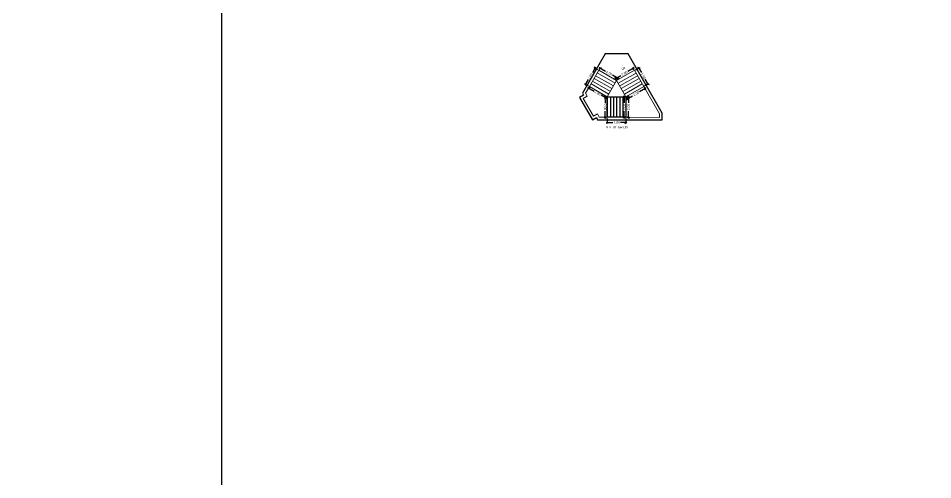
# Model space of a CAD drawing. Header units: metres. Extents: x 256329 to 886268, y -249371 to 355.
# Drawn here: x 287369.8 to 287458.5, y -670.8 to -626.1 of the extents above; entities that cross this region are included whole.
import ezdxf

# ---------------------------------------------------------------- set-up
doc = ezdxf.new("R2010")
doc.units = ezdxf.units.M
doc.header["$MEASUREMENT"] = 0
doc.header["$PDMODE"] = 35
doc.linetypes.add('CONTINOUS', pattern=[0])
doc.layers.get('0').update_dxf_attribs({"lineweight": 18})
doc.layers.get('Defpoints').update_dxf_attribs({"lineweight": 20})
doc.layers.add('A_TEXT', color=4, linetype='Continuous', lineweight=0, transparency=0.3)
doc.layers.add('BLK_2_FLR_6_STAIR_3', color=7, linetype='Continuous', plot=False)
doc.layers.add('BLK_2_FLR_6_STAIR_3_FLIGHT_2', color=7, linetype='Continuous', plot=False)
for name, color, linetype, lineweight in [('BLK_2_FLR_6_STAIR_3_FLIGHT_1', 7, 'Continuous', 0), ('BLK_2_FLR_6_STAIR_3_FLIGHT_3', 7, 'Continuous', 0), ('BLK_2_FLR_6_STAIR_3_LANDING_1', 7, 'Continuous', 0), ('BLK_2_FLR_6_STAIR_3_LANDING_2', 7, 'Continuous', 0)]:
    doc.layers.add(name, color=color, linetype=linetype, lineweight=lineweight)
doc.layers.add('SPA COMMENT', color=7, linetype='Continuous', true_color=0xeb0505)
doc.styles.add('Arial', font='arial.ttf')
doc.styles.get("Standard").update_dxf_attribs({"font": 'arial.ttf'})
doc.dimstyles.new('METRIC DIM', dxfattribs={"dimtxt": 0.23, "dimasz": 0.18, "dimexe": 0.1, "dimexo": 0.1, "dimgap": 0.09, "dimtad": 0, "dimzin": 0, "dimdsep": 46, "dimtxsty": 'Standard', "dimblk": 'OBLIQUE', "dimcen": 0, "dimdle": 0.1, "dimclrd": 147, "dimclre": 147, "dimclrt": 7, "dimadec": 0, "dimazin": 0, "dimtfac": 1, "dimtofl": 0, "dimtmove": 0, "dimatfit": 2, "dimfxl": 0.125, "dimtolj": 1, "dimtzin": 0, "dimarcsym": 0})

# ---------------------------------------------------------------- blocks, each defined once
blk = doc.blocks.new('_Oblique')
at = {"color": 0, "linetype": 'ByBlock', "lineweight": -2}
blk.add_line((-0.5, -0.5), (0.5, 0.5), dxfattribs=at)
blk = doc.blocks.new('*D1967')
at = {"layer": 'BLK_2_FLR_6_STAIR_3_FLIGHT_1', "color": 147, "lineweight": -2, "transparency": 16777216}
for p, q in [((287429.650543, -631.072024), (287430.059666, -630.836931)), ((287429.923139, -630.800049), (287430.233285, -631.339785)), ((287430.919594, -632.534141), (287430.609447, -631.994405)), ((287430.547353, -632.632707), (287430.956476, -632.397614))]:
    blk.add_line(p, q, dxfattribs=at)
at = {"layer": 'Defpoints', "color": 0, "linetype": 'CONTINOUS', "transparency": 16777216}
for p in [(287429.563838, -631.121846, 0.042641), (287430.460648, -632.68253, 0.042641), (287430.869771, -632.447437)]:
    blk.add_point(p, dxfattribs=at)
at = {"layer": 'BLK_2_FLR_6_STAIR_3_FLIGHT_1', "color": 147, "linetype": 'CONTINOUS', "lineweight": -2, "transparency": 16777216, "xscale": 0.18, "yscale": 0.18, "zscale": 0.18}
for p, rotation in [((287429.972961, -630.886753), 119.882813), ((287430.869771, -632.447437), 299.882813)]:
    blk.add_blockref('_Oblique', p, dxfattribs=dict(at, rotation=rotation))
at = {"layer": 'BLK_2_FLR_6_STAIR_3_FLIGHT_1', "color": 7, "linetype": 'CONTINOUS', "transparency": 16777216, "insert": (287430.421366, -631.667095), "char_height": 0.23, "attachment_point": 5, "rotation": 299.88281257}
blk.add_mtext('\\A1;1.80', dxfattribs=at)
blk = doc.blocks.new('*D1968')
at = {"layer": 'BLK_2_FLR_6_STAIR_3_FLIGHT_2', "color": 147, "lineweight": -2, "transparency": 16777216}
for p, q in [((287426.926519, -635.778985), (287426.926335, -636.290956)), ((287428.726519, -635.779632), (287428.726335, -636.291603)), ((287426.826371, -636.19092), (287427.448871, -636.191144)), ((287428.826371, -636.191639), (287428.203871, -636.191416))]:
    blk.add_line(p, q, dxfattribs=at)
at = {"layer": 'Defpoints', "color": 0, "linetype": 'CONTINOUS', "transparency": 16777216}
for p in [(287426.926555, -635.678985, 0.042641), (287428.726555, -635.679632, 0.042641), (287428.726371, -636.191603)]:
    blk.add_point(p, dxfattribs=at)
at = {"layer": 'BLK_2_FLR_6_STAIR_3_FLIGHT_2', "color": 147, "linetype": 'CONTINOUS', "lineweight": -2, "transparency": 16777216, "xscale": 0.18, "yscale": 0.18, "zscale": 0.18}
for p, rotation in [((287426.926371, -636.190956), 179.979403), ((287428.726371, -636.191603), 359.979403)]:
    blk.add_blockref('_Oblique', p, dxfattribs=dict(at, rotation=rotation))
at = {"layer": 'BLK_2_FLR_6_STAIR_3_FLIGHT_2', "color": 7, "linetype": 'CONTINOUS', "transparency": 16777216, "insert": (287427.826371, -636.19128), "char_height": 0.23, "attachment_point": 5, "rotation": 359.97940333}
blk.add_mtext('\\A1;1.80', dxfattribs=at)
blk = doc.blocks.new('*D1969')
at = {"layer": 'BLK_2_FLR_6_STAIR_3_FLIGHT_3', "color": 147, "lineweight": -2, "transparency": 16777216}
for p, q in [((287426.135033, -630.84966), (287426.750959, -631.203804)), ((287426.144432, -631.033932), (287426.27157, -630.812814)), ((287428.043575, -631.94703), (287427.427649, -631.592886)), ((287427.879591, -632.03161), (287428.006729, -631.810493))]:
    blk.add_line(p, q, dxfattribs=at)
at = {"layer": 'Defpoints', "color": 0, "linetype": 'CONTINOUS', "transparency": 16777216}
for p in [(287426.094587, -631.120624, 0.042641), (287427.829746, -632.118302, 0.042641), (287427.956883, -631.897184)]:
    blk.add_point(p, dxfattribs=at)
at = {"layer": 'BLK_2_FLR_6_STAIR_3_FLIGHT_3', "color": 147, "linetype": 'CONTINOUS', "lineweight": -2, "transparency": 16777216, "xscale": 0.18, "yscale": 0.18, "zscale": 0.18}
for p, rotation in [((287426.221725, -630.899506), 150.102044), ((287427.956883, -631.897184), 330.102044)]:
    blk.add_blockref('_Oblique', p, dxfattribs=dict(at, rotation=rotation))
at = {"layer": 'BLK_2_FLR_6_STAIR_3_FLIGHT_3', "color": 7, "linetype": 'CONTINOUS', "transparency": 16777216, "insert": (287427.089304, -631.398345), "char_height": 0.23, "attachment_point": 5, "rotation": 330.10204415}
blk.add_mtext('\\A1;2.00', dxfattribs=at)
blk = doc.blocks.new('*D1970')
at = {"layer": 'BLK_2_FLR_6_STAIR_3_FLIGHT_1', "color": 147, "lineweight": -2, "transparency": 16777216}
for p, q in [((287429.535204, -630.871305), (287428.91985, -631.224904)), ((287429.514015, -631.035142), (287429.398677, -630.834423)), ((287427.627703, -631.967406), (287428.243057, -631.613807)), ((287427.779923, -632.031597), (287427.664584, -631.830878))]:
    blk.add_line(p, q, dxfattribs=at)
at = {"layer": 'Defpoints', "color": 0, "linetype": 'CONTINOUS', "transparency": 16777216}
for p in [(287429.4485, -630.921128), (287429.563838, -631.121846, 0.042641), (287427.829746, -632.118302, 0.042641)]:
    blk.add_point(p, dxfattribs=at)
at = {"layer": 'BLK_2_FLR_6_STAIR_3_FLIGHT_1', "color": 147, "linetype": 'CONTINOUS', "lineweight": -2, "transparency": 16777216, "xscale": 0.18, "yscale": 0.18, "zscale": 0.18}
for p, rotation in [((287429.4485, -630.921128), 29.88281300000001), ((287427.714407, -631.917583), 209.882813)]:
    blk.add_blockref('_Oblique', p, dxfattribs=dict(at, rotation=rotation))
at = {"layer": 'BLK_2_FLR_6_STAIR_3_FLIGHT_1', "color": 7, "linetype": 'CONTINOUS', "transparency": 16777216, "insert": (287428.581453, -631.419355), "char_height": 0.23, "attachment_point": 5, "rotation": 29.88281256}
blk.add_mtext('\\A1;2.00', dxfattribs=at)
blk = doc.blocks.new('*D1971')
at = {"layer": 'BLK_2_FLR_6_STAIR_3_LANDING_2', "color": 147, "lineweight": -2, "transparency": 16777216}
for p, q in [((287426.826556, -633.679433), (287426.599277, -633.68045)), ((287426.698828, -633.580003), (287426.702006, -634.289819)), ((287426.83551, -635.679632), (287426.608231, -635.680649)), ((287426.708677, -635.7802), (287426.7055, -635.070384))]:
    blk.add_line(p, q, dxfattribs=at)
at = {"layer": 'Defpoints', "color": 0, "linetype": 'CONTINOUS', "transparency": 16777216}
for p in [(287426.926555, -633.678985, 0.042641), (287426.70823, -635.680201), (287426.935509, -635.679184, 0.042641)]:
    blk.add_point(p, dxfattribs=at)
at = {"layer": 'BLK_2_FLR_6_STAIR_3_LANDING_2', "color": 147, "linetype": 'CONTINOUS', "lineweight": -2, "transparency": 16777216, "xscale": 0.18, "yscale": 0.18, "zscale": 0.18}
for p, rotation in [((287426.699276, -633.680002), 90.256477), ((287426.70823, -635.680201), 270.256477)]:
    blk.add_blockref('_Oblique', p, dxfattribs=dict(at, rotation=rotation))
at = {"layer": 'BLK_2_FLR_6_STAIR_3_LANDING_2', "color": 7, "linetype": 'CONTINOUS', "transparency": 16777216, "insert": (287426.703753, -634.680102), "char_height": 0.23, "attachment_point": 5, "rotation": 270.25647707}
blk.add_mtext('\\A1;2.00', dxfattribs=at)
blk = doc.blocks.new('*D1972')
at = {"layer": 'BLK_2_FLR_6_STAIR_3_LANDING_2', "color": 147, "lineweight": -2, "transparency": 16777216}
for p, q in [((287425.024624, -632.774598), (287425.639038, -633.129175)), ((287425.144898, -632.766252), (287425.061253, -632.911193)), ((287426.929522, -633.87391), (287426.315108, -633.519333)), ((287426.876572, -633.765597), (287426.792926, -633.910539))]:
    blk.add_line(p, q, dxfattribs=at)
at = {"layer": 'Defpoints', "color": 0, "linetype": 'CONTINOUS', "transparency": 16777216}
for p in [(287425.111236, -632.824581), (287425.194882, -632.67964, 0.042641), (287426.926555, -633.678985, 0.042641)]:
    blk.add_point(p, dxfattribs=at)
at = {"layer": 'BLK_2_FLR_6_STAIR_3_LANDING_2', "color": 147, "linetype": 'CONTINOUS', "lineweight": -2, "transparency": 16777216, "xscale": 0.18, "yscale": 0.18, "zscale": 0.18}
for p, rotation in [((287425.111236, -632.824581), 150.01084), ((287426.84291, -633.823927), 330.01084)]:
    blk.add_blockref('_Oblique', p, dxfattribs=dict(at, rotation=rotation))
at = {"layer": 'BLK_2_FLR_6_STAIR_3_LANDING_2', "color": 7, "linetype": 'CONTINOUS', "transparency": 16777216, "insert": (287425.977073, -633.324254), "char_height": 0.23, "attachment_point": 5, "rotation": 330.01084041}
blk.add_mtext('\\A1;2.00', dxfattribs=at)
blk = doc.blocks.new('*D1973')
at = {"layer": 'BLK_2_FLR_6_STAIR_3_LANDING_1', "color": 147, "lineweight": -2, "transparency": 16777216}
for p, q in [((287430.666947, -632.840833), (287430.051593, -633.194432)), ((287430.510471, -632.769234), (287430.630065, -632.97736)), ((287428.759445, -633.936934), (287429.3748, -633.583335)), ((287428.776378, -633.76569), (287428.895973, -633.973815))]:
    blk.add_line(p, q, dxfattribs=at)
at = {"layer": 'Defpoints', "color": 0, "linetype": 'CONTINOUS', "transparency": 16777216}
for p in [(287430.460648, -632.68253, 0.042641), (287430.580242, -632.890655), (287428.726555, -633.678985, 0.042641)]:
    blk.add_point(p, dxfattribs=at)
at = {"layer": 'BLK_2_FLR_6_STAIR_3_LANDING_1', "color": 147, "linetype": 'CONTINOUS', "lineweight": -2, "transparency": 16777216, "xscale": 0.18, "yscale": 0.18, "zscale": 0.18}
for p, rotation in [((287430.580242, -632.890655), 29.88281300000001), ((287428.84615, -633.887111), 209.882813)]:
    blk.add_blockref('_Oblique', p, dxfattribs=dict(at, rotation=rotation))
at = {"layer": 'BLK_2_FLR_6_STAIR_3_LANDING_1', "color": 7, "linetype": 'CONTINOUS', "transparency": 16777216, "insert": (287429.713196, -633.388883), "char_height": 0.23, "attachment_point": 5, "rotation": 29.88281256}
blk.add_mtext('\\A1;2.00', dxfattribs=at)
blk = doc.blocks.new('*D1974')
at = {"layer": 'BLK_2_FLR_6_STAIR_3_LANDING_1', "color": 147, "lineweight": -2, "transparency": 16777216}
for p, q in [((287428.826555, -633.678985), (287429.082206, -633.678985)), ((287428.982206, -633.578985), (287428.982206, -634.288699)), ((287428.826555, -635.678985), (287429.082206, -635.678985)), ((287428.982206, -635.778985), (287428.982206, -635.069272))]:
    blk.add_line(p, q, dxfattribs=at)
at = {"layer": 'Defpoints', "color": 0, "linetype": 'CONTINOUS', "transparency": 16777216}
for p in [(287428.726555, -633.678985, 0.042641), (287428.726555, -635.678985, 0.042641), (287428.982206, -635.678985)]:
    blk.add_point(p, dxfattribs=at)
at = {"layer": 'BLK_2_FLR_6_STAIR_3_LANDING_1', "color": 147, "linetype": 'CONTINOUS', "lineweight": -2, "transparency": 16777216, "xscale": 0.18, "yscale": 0.18, "zscale": 0.18}
for p, rotation in [((287428.982206, -633.678985), 90), ((287428.982206, -635.678985), 270)]:
    blk.add_blockref('_Oblique', p, dxfattribs=dict(at, rotation=rotation))
at = {"layer": 'BLK_2_FLR_6_STAIR_3_LANDING_1', "color": 7, "linetype": 'CONTINOUS', "transparency": 16777216, "insert": (287428.982206, -634.678985), "char_height": 0.23, "attachment_point": 5, "rotation": 90}
blk.add_mtext('\\A1;2.00', dxfattribs=at)
blk = doc.blocks.new('*D1975')
at = {"layer": 'BLK_2_FLR_6_STAIR_3_FLIGHT_3', "color": 147, "lineweight": -2, "transparency": 16777216}
for p, q in [((287425.788641, -630.828605), (287425.477493, -631.367765)), ((287426.007975, -631.07064), (287425.652045, -630.865234)), ((287424.788969, -632.560845), (287425.100117, -632.021686)), ((287425.10827, -632.629656), (287424.75234, -632.42425))]:
    blk.add_line(p, q, dxfattribs=at)
at = {"layer": 'Defpoints', "color": 0, "linetype": 'CONTINOUS', "transparency": 16777216}
for p in [(287426.094587, -631.120624, 0.042641), (287424.838952, -632.474233), (287425.194882, -632.67964, 0.042641)]:
    blk.add_point(p, dxfattribs=at)
at = {"layer": 'BLK_2_FLR_6_STAIR_3_FLIGHT_3', "color": 147, "linetype": 'CONTINOUS', "lineweight": -2, "transparency": 16777216, "xscale": 0.18, "yscale": 0.18, "zscale": 0.18}
for p, rotation in [((287425.738657, -630.915217), 60.01084000000001), ((287424.838952, -632.474233), 240.01084)]:
    blk.add_blockref('_Oblique', p, dxfattribs=dict(at, rotation=rotation))
at = {"layer": 'BLK_2_FLR_6_STAIR_3_FLIGHT_3', "color": 7, "linetype": 'CONTINOUS', "transparency": 16777216, "insert": (287425.288805, -631.694725), "char_height": 0.23, "attachment_point": 5, "rotation": 60.01084041}
blk.add_mtext('\\A1;1.80', dxfattribs=at)
blk = doc.blocks.new('*D1845')
at = {"layer": 'BLK_2_FLR_6_STAIR_3_FLIGHT_2', "color": 147, "lineweight": -2, "transparency": 16777216}
for p, q in [((287428.414952, -633.678985), (287428.670603, -633.678985)), ((287428.570603, -633.578985), (287428.570603, -634.288699)), ((287428.414952, -635.678985), (287428.670603, -635.678985)), ((287428.570603, -635.778985), (287428.570603, -635.069272))]:
    blk.add_line(p, q, dxfattribs=at)
at = {"layer": 'Defpoints', "color": 0, "linetype": 'CONTINOUS', "transparency": 16777216}
for p in [(287428.314952, -633.678985, 0.042641), (287428.314952, -635.678985, 0.042641), (287428.570603, -635.678985)]:
    blk.add_point(p, dxfattribs=at)
at = {"layer": 'BLK_2_FLR_6_STAIR_3_FLIGHT_2', "color": 147, "linetype": 'CONTINOUS', "lineweight": -2, "transparency": 16777216, "xscale": 0.18, "yscale": 0.18, "zscale": 0.18}
for p, rotation in [((287428.570603, -633.678985), 90), ((287428.570603, -635.678985), 270)]:
    blk.add_blockref('_Oblique', p, dxfattribs=dict(at, rotation=rotation))
at = {"layer": 'BLK_2_FLR_6_STAIR_3_FLIGHT_2', "color": 7, "linetype": 'CONTINOUS', "transparency": 16777216, "insert": (287428.570603, -634.678985), "char_height": 0.23, "attachment_point": 5, "rotation": 90}
blk.add_mtext('\\A1;2.00', dxfattribs=at)

msp = doc.modelspace()

# ---------------------------------------------------------------- linework, layer by layer
at = {"color": 5, "linetype": 'CONTINOUS'}
for p, q in [((287428.726555, -633.678985, 0.042641), (287427.829746, -632.118302, 0.042641)), ((287426.926555, -633.678985, 0.042641), (287428.726555, -633.678985, 0.042641))]:
    msp.add_line(p, q, dxfattribs=at)
at = {"color": 5, "linetype": 'CONTINOUS', "elevation": 0.042641}
msp.add_lwpolyline([(287426.926555, -633.678985), (287427.829746, -632.118302)], dxfattribs=at)
at = {"layer": 'BLK_2_FLR_6_STAIR_3', "color": 7, "linetype": 'CONTINOUS', "elevation": 0.042641}
msp.add_lwpolyline([(287428.932086, -629.513994), (287426.729294, -629.513994), (287424.517731, -633.346207), (287424.630863, -633.542007), (287424.242338, -633.771768), (287425.488029, -635.909949), (287425.863903, -635.693558), (287425.983636, -635.932265), (287432.235379, -635.933829), (287432.235547, -635.262877)], close=True, dxfattribs=at)
at = {"layer": 'BLK_2_FLR_6_STAIR_3_FLIGHT_1', "color": 3, "linetype": 'CONTINOUS'}
for p, q in [((287427.829746, -632.118302, 0.042641), (287429.563838, -631.121846, 0.042641)), ((287427.979214, -632.378416, 0.042641), (287429.713306, -631.38196, 0.042641)), ((287428.128682, -632.63853, 0.042641), (287429.862775, -631.642074, 0.042641)), ((287428.278151, -632.898643, 0.042641), (287430.012243, -631.902188, 0.042641)), ((287428.427619, -633.158757, 0.042641), (287430.161711, -632.162302, 0.042641)), ((287428.577087, -633.418871, 0.042641), (287430.31118, -632.422416, 0.042641)), ((287428.726555, -633.678985, 0.042641), (287430.460648, -632.68253, 0.042641))]:
    msp.add_line(p, q, dxfattribs=at)
at = {"layer": 'BLK_2_FLR_6_STAIR_3_FLIGHT_1', "color": 7, "linetype": 'CONTINOUS', "elevation": 0.042641}
msp.add_lwpolyline([(287429.563838, -631.121846), (287430.460648, -632.68253), (287428.726555, -633.678985), (287427.829746, -632.118302), (287429.563838, -631.121846)], dxfattribs=at)
at = {"layer": 'BLK_2_FLR_6_STAIR_3_FLIGHT_2', "color": 3, "linetype": 'CONTINOUS'}
for p, q in [((287426.926555, -633.678985, 0.042641), (287426.926555, -635.678985, 0.042641)), ((287427.226555, -633.678985, 0.042641), (287427.226555, -635.678985, 0.042641)), ((287427.526555, -633.678985, 0.042641), (287427.526555, -635.678985, 0.042641)), ((287427.826555, -633.678985, 0.042641), (287427.826555, -635.678985, 0.042641)), ((287428.126555, -633.678985, 0.042641), (287428.126555, -635.678985, 0.042641)), ((287428.426555, -633.678985, 0.042641), (287428.426555, -635.678985, 0.042641)), ((287428.726555, -633.678985, 0.042641), (287428.726555, -635.678985, 0.042641))]:
    msp.add_line(p, q, dxfattribs=at)
at = {"layer": 'BLK_2_FLR_6_STAIR_3_FLIGHT_2', "color": 7, "linetype": 'CONTINOUS', "elevation": 0.042641}
msp.add_lwpolyline([(287426.926555, -633.678985), (287428.726555, -633.678985), (287428.726555, -635.678985), (287426.926555, -635.678985)], close=True, dxfattribs=at)
at = {"layer": 'BLK_2_FLR_6_STAIR_3_FLIGHT_3', "color": 3, "linetype": 'CONTINOUS'}
for p, q in [((287427.67631, -632.379805, 0.042641), (287425.944636, -631.38046, 0.042641)), ((287427.829746, -632.118302, 0.042641), (287426.094587, -631.120624, 0.042641)), ((287427.226457, -633.159313, 0.042641), (287425.494783, -632.159968, 0.042641)), ((287427.376408, -632.899477, 0.042641), (287425.644734, -631.900132, 0.042641)), ((287427.526359, -632.639641, 0.042641), (287425.794685, -631.640296, 0.042641)), ((287426.926555, -633.678985, 0.042641), (287425.194882, -632.67964, 0.042641)), ((287427.076506, -633.419149, 0.042641), (287425.344833, -632.419804, 0.042641))]:
    msp.add_line(p, q, dxfattribs=at)
at = {"layer": 'BLK_2_FLR_6_STAIR_3_FLIGHT_3', "ltscale": 0.05, "elevation": 0.042641}
msp.add_lwpolyline([(287427.829746, -632.118302), (287426.926555, -633.678985), (287425.194882, -632.67964), (287426.094587, -631.120624), (287427.829746, -632.118302)], dxfattribs=at)
at = {"layer": 'BLK_2_FLR_6_STAIR_3_LANDING_1', "color": 7, "linetype": 'CONTINOUS', "elevation": 0.042641}
msp.add_lwpolyline([(287428.726555, -633.678985), (287430.460648, -632.68253), (287431.982211, -635.330447), (287431.982123, -635.680447), (287428.726555, -635.678985), (287428.726555, -633.678985)], dxfattribs=at)
at = {"layer": 'BLK_2_FLR_6_STAIR_3_LANDING_2', "color": 7, "linetype": 'CONTINOUS', "elevation": 0.042641}
msp.add_lwpolyline([(287426.926555, -633.678985), (287426.926555, -635.678985), (287426.139993, -635.678985), (287425.970039, -635.340157), (287425.581218, -635.566682), (287424.587909, -633.861707), (287424.975657, -633.632405), (287424.810251, -633.346131), (287425.194882, -632.67964), (287426.925342, -633.681082)], dxfattribs=at)
at = {"layer": 'SPA COMMENT'}
msp.add_lwpolyline([(287549.868044, -583.736411), (287389.515913, -583.736411), (287389.515913, -1396.857161), (287549.868044, -1396.857161)], close=True, dxfattribs=at)

# ---------------------------------------------------------------- texts
at = {"layer": 'A_TEXT', "lineweight": 0, "insert": (287429.432694, -630.522373, 0.042641), "char_height": 0.2, "width": 2.485498, "attachment_point": 9, "rotation": 30.00549018, "style": 'Arial'}
msp.add_mtext('\\pxi2.2673,qc;UP', dxfattribs=at)
at = {"layer": 'BLK_2_FLR_6_STAIR_3', "color": 7, "linetype": 'CONTINOUS', "insert": (287426.762019, -636.556745), "char_height": 0.2, "attachment_point": 1}
msp.add_mtext_dynamic_manual_height_columns('FLR_HT_M=3.35', width=2.272281, gutter_width=0.405, heights=[0.300679], dxfattribs=at)

# ---------------------------------------------------------------- dimensions: what is measured, and where the dimension line sits
at = {"layer": 'BLK_2_FLR_6_STAIR_3_FLIGHT_1', "color": 2, "linetype": 'CONTINOUS'}
dim = msp.add_aligned_dim(p1=(287427.829746, -632.118302, 0.042641), p2=(287429.563838, -631.121846, 0.042641), distance=0.231496, dimstyle='METRIC DIM', override={"dimfxl": 0.18}, dxfattribs=at)
dim.commit()
dim.dimension.update_dxf_attribs({"geometry": '*D1970', "text_midpoint": (287428.581453, -631.419355)})
at = {"layer": 'BLK_2_FLR_6_STAIR_3_FLIGHT_1', "color": 1, "linetype": 'CONTINOUS'}
dim = msp.add_aligned_dim(p1=(287429.563838, -631.121846, 0.042641), p2=(287430.460648, -632.68253, 0.042641), distance=0.471858, dimstyle='METRIC DIM', override={"dimfxl": 0.18}, dxfattribs=at)
dim.commit()
dim.dimension.update_dxf_attribs({"geometry": '*D1967', "text_midpoint": (287430.421366, -631.667095)})
at = {"layer": 'BLK_2_FLR_6_STAIR_3_FLIGHT_2', "color": 2, "linetype": 'CONTINOUS'}
dim = msp.add_aligned_dim(p1=(287428.314952, -633.678985, 0.042641), p2=(287428.314952, -635.678985, 0.042641), distance=0.255651, dimstyle='METRIC DIM', override={"dimfxl": 0.18}, dxfattribs=at)
dim.commit()
dim.dimension.update_dxf_attribs({"geometry": '*D1845', "text_midpoint": (287428.570603, -634.678985)})
at = {"layer": 'BLK_2_FLR_6_STAIR_3_FLIGHT_2', "color": 1, "linetype": 'CONTINOUS'}
dim = msp.add_aligned_dim(p1=(287426.926555, -635.678985, 0.042641), p2=(287428.726555, -635.679632, 0.042641), distance=-0.511971, dimstyle='METRIC DIM', override={"dimfxl": 0.18}, dxfattribs=at)
dim.commit()
dim.dimension.update_dxf_attribs({"geometry": '*D1968', "text_midpoint": (287427.826371, -636.19128)})
at = {"layer": 'BLK_2_FLR_6_STAIR_3_FLIGHT_3', "color": 1, "linetype": 'CONTINOUS'}
dim = msp.add_aligned_dim(p1=(287426.094587, -631.120624, 0.042641), p2=(287425.194882, -632.67964, 0.042641), distance=-0.410948, dimstyle='METRIC DIM', override={"dimfxl": 0.18}, dxfattribs=at)
dim.commit()
dim.dimension.update_dxf_attribs({"geometry": '*D1975', "text_midpoint": (287425.288805, -631.694725)})
at = {"layer": 'BLK_2_FLR_6_STAIR_3_FLIGHT_3', "color": 2, "linetype": 'CONTINOUS'}
dim = msp.add_aligned_dim(p1=(287426.094587, -631.120624, 0.042641), p2=(287427.829746, -632.118302, 0.042641), distance=0.255063, dimstyle='METRIC DIM', override={"dimfxl": 0.18}, dxfattribs=at)
dim.commit()
dim.dimension.update_dxf_attribs({"geometry": '*D1969', "text_midpoint": (287427.089304, -631.398345)})
at = {"layer": 'BLK_2_FLR_6_STAIR_3_LANDING_1', "color": 1, "linetype": 'CONTINOUS'}
dim = msp.add_aligned_dim(p1=(287428.726555, -633.678985, 0.042641), p2=(287430.460648, -632.68253, 0.042641), distance=-0.240039, dimstyle='METRIC DIM', override={"dimfxl": 0.18}, dxfattribs=at)
dim.commit()
dim.dimension.update_dxf_attribs({"geometry": '*D1973', "text_midpoint": (287429.713196, -633.388883)})
at = {"layer": 'BLK_2_FLR_6_STAIR_3_LANDING_1', "color": 2, "linetype": 'CONTINOUS'}
dim = msp.add_aligned_dim(p1=(287428.726555, -633.678985, 0.042641), p2=(287428.726555, -635.678985, 0.042641), distance=0.255651, dimstyle='METRIC DIM', override={"dimfxl": 0.18}, dxfattribs=at)
dim.commit()
dim.dimension.update_dxf_attribs({"geometry": '*D1974', "text_midpoint": (287428.982206, -634.678985)})
at = {"layer": 'BLK_2_FLR_6_STAIR_3_LANDING_2', "color": 1, "linetype": 'CONTINOUS'}
dim = msp.add_aligned_dim(p1=(287426.926555, -633.678985, 0.042641), p2=(287425.194882, -632.67964, 0.042641), distance=0.167346, dimstyle='METRIC DIM', override={"dimfxl": 0.18}, dxfattribs=at)
dim.commit()
dim.dimension.update_dxf_attribs({"geometry": '*D1972', "text_midpoint": (287425.977073, -633.324254)})
at = {"layer": 'BLK_2_FLR_6_STAIR_3_LANDING_2', "color": 2, "linetype": 'CONTINOUS'}
dim = msp.add_aligned_dim(p1=(287426.926555, -633.678985, 0.042641), p2=(287426.935509, -635.679184, 0.042641), distance=-0.227281, dimstyle='METRIC DIM', override={"dimfxl": 0.18}, dxfattribs=at)
dim.commit()
dim.dimension.update_dxf_attribs({"geometry": '*D1971', "text_midpoint": (287426.703753, -634.680102)})

doc.saveas('drawing.dxf')
